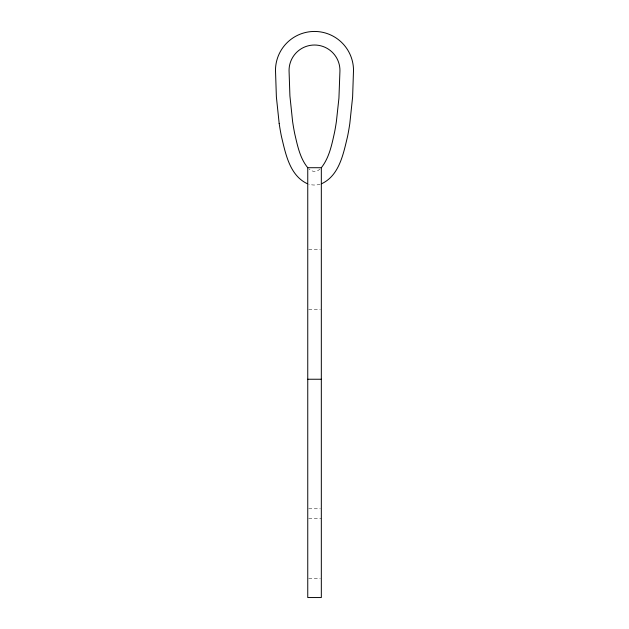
<?xml version="1.0" encoding="UTF-8"?>
<svg xmlns="http://www.w3.org/2000/svg" width="629" height="629" viewBox="0 0 629 629"><rect width="100%" height="100%" fill="white"/><g stroke="black" fill="none" stroke-linecap="round" stroke-linejoin="round"><path stroke-width="0.47" stroke-dasharray="3.15 2.36" d="M320.035 169.012C317.087 172.189 311.858 172.157 308.933 168.981M320.137 184.218L318.565 184.612A19.994 19.994 0 0 1 310.333 184.596L308.76 184.195M308.721 249.689L320.358 249.689M308.721 309.665L320.358 309.665M308.721 508.782L320.358 508.782M308.721 518.382L321.325 518.382M308.721 578.358L320.358 578.358"/><path stroke-width="0.94" d="M321.325 167.715C329.344 157.596 331.86 144.411 334.597 132.106A240.019 240.019 0 0 0 336.389 121.539L338.929 98.132L339.943 70.802A25.443 25.443 0 0 0 314.571 45.021A25.443 25.443 0 0 0 289.057 70.66L289.914 95.946L292.587 121.421A235.946 235.946 0 0 0 294.71 133.67C297.462 145.425 299.891 158.154 307.754 167.715L321.325 167.715L321.325 597.55L307.754 597.55L307.754 167.715M321.647 183.723C339.408 175.436 343.395 153.665 347.562 136.469A248.919 248.919 0 0 0 349.81 123.528L352.617 96.984L353.514 70.165A39.014 39.014 0 0 0 314.602 31.45A39.014 39.014 0 0 0 275.486 69.953L276.375 96.85L279.166 123.402M307.754 379.24L321.325 379.24M307.259 183.684C289.544 175.318 285.582 153.57 281.415 136.359A249.524 249.524 0 0 1 279.166 123.402"/></g></svg>
